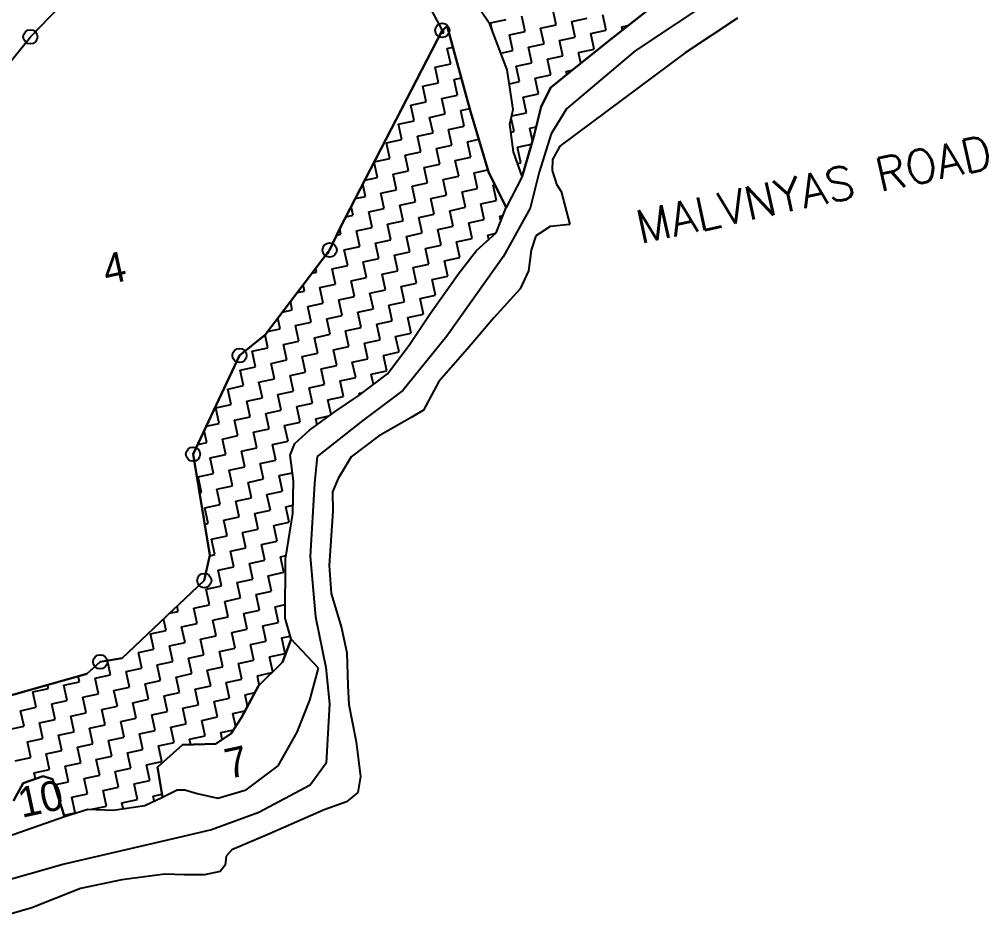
# Model space of a CAD drawing. Header units: metres. Extents: x 328584 to 331613, y 1804654 to 1807240.
# Drawn here: x 330419 to 330985, y 1804928 to 1805455 of the extents above; entities that cross this region are included whole.
import ezdxf

# ---------------------------------------------------------------- set-up
doc = ezdxf.new("R2010")
doc.units = ezdxf.units.M
doc.linetypes.add('DASHDOT', pattern=[25.4, 12.7, -6.35, 0, -6.35])
for name, color, linetype in [('OFF', 1, 'Continuous'), ('POLY_HATCH', 12, 'Continuous'), ('POLY_PARCEL', 6, 'Continuous'), ('POLY_ROAD', 30, 'Continuous'), ('POLY_WATER', 4, 'Continuous'), ('TEXT_MAPOUT', 7, 'Continuous'), ('TEXT_PARCEL', 7, 'Continuous'), ('V_BOUND_STREAM_LINE', 7, 'DASHDOT')]:
    doc.layers.add(name, color=color, linetype=linetype)
doc.styles.get("Standard").update_dxf_attribs({"font": 'simplex.shx'})
doc.styles.add('TEXT_MAP', font='', dxfattribs={"height": 0.5})
doc.styles.get('TEXT_MAP').set_extended_font_data('Kruti Dev 050')

msp = doc.modelspace()

# ---------------------------------------------------------------- linework, layer by layer
for centre in [(330425.19, 1805445.25), (330665.94, 1805449.02), (330600.08, 1805320.65), (330547.44, 1805259.03), (330520.29, 1805201.34), (330526.84, 1805127.47), (330466.01, 1805079.96)]:
    msp.add_circle(centre, 4.16)
at = {"layer": 'OFF'}
for p, q in [((330712.62, 1805363.55), (330703.31, 1805345.46)), ((330735.43, 1805354.76), (330740.51, 1805335.48))]:
    msp.add_line(p, q, dxfattribs=at)
at = {"layer": 'POLY_HATCH'}
for p, q in [((330693.83, 1805452.66), (330675.45, 1805480.19)), ((330788.76, 1805463.04), (330764.37, 1805443.73)), ((330665.94, 1805449.02), (330606.12, 1805333.28)), ((330668.74, 1805451.54), (330665.94, 1805449.02)), ((330682.08, 1805403.07), (330668.74, 1805451.54)), ((330703.9, 1805425.93), (330693.83, 1805452.66)), ((330764.37, 1805443.73), (330740.63, 1805424.87)), ((330707.47, 1805402.83), (330703.9, 1805425.93)), ((330740.63, 1805424.87), (330729.47, 1805415.66)), ((330729.47, 1805415.66), (330723.73, 1805404.46)), ((330723.73, 1805404.46), (330719.64, 1805387.72)), ((330692.91, 1805366.27), (330682.08, 1805403.07)), ((330705.49, 1805394.29), (330707.47, 1805402.83)), ((330707.57, 1805378.03), (330705.49, 1805394.29)), ((330719.64, 1805387.72), (330712.62, 1805363.55)), ((330712.62, 1805363.55), (330707.57, 1805378.03)), ((330703.31, 1805345.46), (330692.91, 1805366.27)), ((330697.45, 1805330.6), (330703.31, 1805345.46)), ((330606.12, 1805333.28), (330600.08, 1805320.65)), ((330686.04, 1805320.43), (330697.45, 1805330.6)), ((330600.08, 1805320.65), (330562.4, 1805271.16)), ((330675.73, 1805307.33), (330686.04, 1805320.43)), ((330659.05, 1805283.79), (330675.73, 1805307.33)), ((330646.61, 1805265.09), (330659.05, 1805283.79)), ((330562.4, 1805271.16), (330547.44, 1805259.03)), ((330633.91, 1805248.3), (330646.61, 1805265.09)), ((330547.44, 1805259.03), (330520.29, 1805201.34)), ((330617.16, 1805235.62), (330633.91, 1805248.3)), ((330603.31, 1805226.28), (330617.16, 1805235.62)), ((330588.43, 1805215.37), (330603.31, 1805226.28)), ((330579.69, 1805207.59), (330588.43, 1805215.37)), ((330577.1, 1805200.68), (330579.69, 1805207.59)), ((330520.29, 1805201.34), (330530.13, 1805142.35)), ((330578.98, 1805185.69), (330577.1, 1805200.68)), ((330578.53, 1805166.74), (330578.98, 1805185.69)), ((330574.34, 1805140.01), (330578.53, 1805166.74)), ((330530.13, 1805142.35), (330526.84, 1805127.47)), ((330574.08, 1805105.53), (330574.34, 1805140.01)), ((330526.84, 1805127.47), (330478.93, 1805082.18)), ((330577.67, 1805093.17), (330574.08, 1805105.53)), ((330572.53, 1805079.76), (330577.67, 1805093.17)), ((330478.93, 1805082.18), (330466.01, 1805079.96)), ((330466.01, 1805079.96), (330458.18, 1805073.03)), ((330558.5, 1805066.01), (330572.53, 1805079.76)), ((330458.18, 1805073.03), (330328.78, 1805036.24)), ((330548.67, 1805047.35), (330558.5, 1805066.01)), ((330542.64, 1805038.01), (330548.67, 1805047.35)), ((330533.65, 1805032.04), (330542.64, 1805038.01)), ((330499.47, 1805018.39), (330514.11, 1805031.39)), ((330514.11, 1805031.39), (330533.65, 1805032.04)), ((330421.05, 1805009.14), (330432.72, 1805013.18)), ((330432.72, 1805013.18), (330438.07, 1805011.3)), ((330502.33, 1805000.93), (330499.47, 1805018.39)), ((330415.31, 1804998.78), (330421.05, 1805009.14)), ((330438.07, 1805011.3), (330445.15, 1804989.55)), ((330473.58, 1804993.35), (330492.06, 1804995.99)), ((330492.06, 1804995.99), (330502.33, 1805000.93)), ((330445.15, 1804989.55), (330458.73, 1804993.85)), ((330458.73, 1804993.85), (330473.58, 1804993.35))]:
    msp.add_line(p, q, dxfattribs=at)
at = {"layer": 'POLY_HATCH', "linetype": 'Continuous'}
for p, q in [((330732.54, 1805452.27), (330730.57, 1805461.36)), ((330694.2, 1805453.49), (330703.29, 1805455.46)), ((330714.35, 1805448.33), (330712.38, 1805457.42)), ((330741.63, 1805454.23), (330750.72, 1805456.2)), ((330761.78, 1805449.07), (330759.81, 1805458.17)), ((330666.92, 1805447.59), (330666.5, 1805449.53)), ((330695.12, 1805449.23), (330694.2, 1805453.49)), ((330723.44, 1805450.3), (330732.54, 1805452.27)), ((330725.41, 1805441.21), (330723.44, 1805450.3)), ((330743.59, 1805445.14), (330741.63, 1805454.23)), ((330752.69, 1805447.11), (330761.78, 1805449.07)), ((330770.87, 1805451.04), (330774.63, 1805451.85)), ((330771.27, 1805449.2), (330770.87, 1805451.04)), ((330664.98, 1805447.17), (330666.92, 1805447.59)), ((330705.26, 1805446.37), (330714.35, 1805448.33)), ((330707.22, 1805437.27), (330705.26, 1805446.37)), ((330734.5, 1805443.17), (330743.59, 1805445.14)), ((330736.47, 1805434.08), (330734.5, 1805443.17)), ((330754.65, 1805438.02), (330752.69, 1805447.11)), ((330668.89, 1805438.5), (330672.14, 1805439.2)), ((330670.85, 1805429.4), (330668.89, 1805438.5)), ((330716.32, 1805439.24), (330725.41, 1805441.21)), ((330718.28, 1805430.15), (330716.32, 1805439.24)), ((330745.56, 1805436.05), (330754.65, 1805438.02)), ((330659.45, 1805436.45), (330659.8, 1805436.53)), ((330659.8, 1805436.53), (330659.7, 1805436.95)), ((330700.2, 1805435.75), (330707.22, 1805437.27)), ((330727.38, 1805432.11), (330736.47, 1805434.08)), ((330729.34, 1805423.02), (330727.38, 1805432.11)), ((330746.9, 1805429.85), (330745.56, 1805436.05)), ((330661.76, 1805427.44), (330670.85, 1805429.4)), ((330663.73, 1805418.34), (330661.76, 1805427.44)), ((330709.19, 1805428.18), (330718.28, 1805430.15)), ((330711.16, 1805419.09), (330709.19, 1805428.18)), ((330672.82, 1805420.31), (330677.08, 1805421.23)), ((330720.25, 1805421.05), (330729.34, 1805423.02)), ((330722.22, 1805411.96), (330720.25, 1805421.05)), ((330738.44, 1805424.99), (330741.65, 1805425.68)), ((330738.79, 1805423.35), (330738.44, 1805424.99)), ((330654.64, 1805416.38), (330663.73, 1805418.34)), ((330656.6, 1805407.29), (330654.64, 1805416.38)), ((330674.79, 1805411.22), (330672.82, 1805420.31)), ((330705.16, 1805417.79), (330711.16, 1805419.09)), ((330665.7, 1805409.25), (330674.79, 1805411.22)), ((330667.66, 1805400.16), (330665.7, 1805409.25)), ((330713.13, 1805409.99), (330722.22, 1805411.96)), ((330715.09, 1805400.9), (330713.13, 1805409.99)), ((330647.51, 1805405.32), (330656.6, 1805407.29)), ((330649.48, 1805396.23), (330647.51, 1805405.32)), ((330658.57, 1805398.19), (330667.66, 1805400.16)), ((330660.54, 1805389.1), (330658.57, 1805398.19)), ((330676.76, 1805402.13), (330682.03, 1805403.27)), ((330678.72, 1805393.03), (330676.76, 1805402.13)), ((330706.59, 1805399.06), (330715.09, 1805400.9)), ((330640.39, 1805394.26), (330649.48, 1805396.23)), ((330642.35, 1805385.17), (330640.39, 1805394.26)), ((330669.63, 1805391.07), (330678.72, 1805393.03)), ((330707.97, 1805389.84), (330706.27, 1805397.67)), ((330717.06, 1805391.81), (330720.84, 1805392.63)), ((330651.45, 1805387.13), (330660.54, 1805389.1)), ((330653.41, 1805378.04), (330651.45, 1805387.13)), ((330671.6, 1805381.97), (330669.63, 1805391.07)), ((330706.11, 1805389.44), (330707.97, 1805389.84)), ((330718.67, 1805384.37), (330717.06, 1805391.81)), ((330633.26, 1805383.2), (330642.35, 1805385.17)), ((330635.23, 1805374.11), (330633.26, 1805383.2)), ((330662.5, 1805380.01), (330671.6, 1805381.97)), ((330680.69, 1805383.94), (330687.29, 1805385.37)), ((330682.66, 1805374.85), (330680.69, 1805383.94)), ((330709.93, 1805380.75), (330718.13, 1805382.52)), ((330644.32, 1805376.07), (330653.41, 1805378.04)), ((330646.29, 1805366.98), (330644.32, 1805376.07)), ((330664.47, 1805370.92), (330662.5, 1805380.01)), ((330711.9, 1805371.66), (330709.93, 1805380.75)), ((330628.1, 1805363.05), (330626.16, 1805372.04)), ((330626.22, 1805372.16), (330635.23, 1805374.11)), ((330655.38, 1805368.95), (330664.47, 1805370.92)), ((330673.56, 1805372.88), (330682.66, 1805374.85)), ((330675.53, 1805363.79), (330673.56, 1805372.88)), ((330709.94, 1805371.23), (330711.9, 1805371.66)), ((330637.19, 1805365.01), (330646.29, 1805366.98)), ((330639.16, 1805355.92), (330637.19, 1805365.01)), ((330657.35, 1805359.86), (330655.38, 1805368.95)), ((330684.62, 1805365.76), (330692.56, 1805367.47)), ((330686.59, 1805356.66), (330684.62, 1805365.76)), ((330620.98, 1805351.99), (330619.45, 1805359.06)), ((330620.68, 1805361.44), (330628.1, 1805363.05)), ((330648.25, 1805357.89), (330657.35, 1805359.86)), ((330666.44, 1805361.82), (330675.53, 1805363.79)), ((330668.41, 1805352.73), (330666.44, 1805361.82)), ((330695.68, 1805358.63), (330696.62, 1805358.83)), ((330697.65, 1805349.54), (330695.68, 1805358.63)), ((330630.07, 1805353.95), (330639.16, 1805355.92)), ((330632.04, 1805344.86), (330630.07, 1805353.95)), ((330650.22, 1805348.8), (330648.25, 1805357.89)), ((330659.31, 1805350.76), (330668.41, 1805352.73)), ((330677.5, 1805354.7), (330686.59, 1805356.66)), ((330679.47, 1805345.6), (330677.5, 1805354.7)), ((330615.14, 1805350.73), (330620.98, 1805351.99)), ((330641.13, 1805346.83), (330650.22, 1805348.8)), ((330661.28, 1805341.67), (330659.31, 1805350.76)), ((330688.56, 1805347.57), (330697.65, 1805349.54)), ((330690.52, 1805338.48), (330688.56, 1805347.57)), ((330613.85, 1805340.93), (330612.74, 1805346.07)), ((330622.94, 1805342.9), (330632.04, 1805344.86)), ((330624.91, 1805333.8), (330622.94, 1805342.9)), ((330643.1, 1805337.74), (330641.13, 1805346.83)), ((330652.19, 1805339.7), (330661.28, 1805341.67)), ((330670.37, 1805343.64), (330679.47, 1805345.6)), ((330672.34, 1805334.55), (330670.37, 1805343.64)), ((330609.6, 1805340.01), (330613.85, 1805340.93)), ((330634, 1805335.77), (330643.1, 1805337.74)), ((330635.97, 1805326.68), (330634, 1805335.77)), ((330654.15, 1805330.61), (330652.19, 1805339.7)), ((330681.43, 1805336.51), (330690.52, 1805338.48)), ((330683.4, 1805327.42), (330681.43, 1805336.51)), ((330699.62, 1805340.45), (330701.49, 1805340.85)), ((330700.22, 1805337.64), (330699.62, 1805340.45)), ((330604.23, 1805329.33), (330606.73, 1805329.87)), ((330606.73, 1805329.87), (330606.03, 1805333.08)), ((330615.82, 1805331.84), (330624.91, 1805333.8)), ((330617.78, 1805322.74), (330615.82, 1805331.84)), ((330645.06, 1805328.64), (330654.15, 1805330.61)), ((330663.25, 1805332.58), (330672.34, 1805334.55)), ((330665.21, 1805323.49), (330663.25, 1805332.58)), ((330692.49, 1805329.39), (330697.24, 1805330.41)), ((330626.88, 1805324.71), (330635.97, 1805326.68)), ((330628.84, 1805315.62), (330626.88, 1805324.71)), ((330647.03, 1805319.55), (330645.06, 1805328.64)), ((330674.31, 1805325.45), (330683.4, 1805327.42)), ((330676.27, 1805316.36), (330674.31, 1805325.45)), ((330693.07, 1805326.7), (330692.49, 1805329.39)), ((330598.5, 1805318.57), (330599.6, 1805318.81)), ((330599.6, 1805318.81), (330599.4, 1805319.75)), ((330608.69, 1805320.78), (330617.78, 1805322.74)), ((330610.66, 1805311.68), (330608.69, 1805320.78)), ((330637.94, 1805317.58), (330647.03, 1805319.55)), ((330656.12, 1805321.52), (330665.21, 1805323.49)), ((330658.09, 1805312.43), (330656.12, 1805321.52)), ((330619.75, 1805313.65), (330628.84, 1805315.62)), ((330621.72, 1805304.56), (330619.75, 1805313.65)), ((330639.9, 1805308.49), (330637.94, 1805317.58)), ((330667.18, 1805314.39), (330676.27, 1805316.36)), ((330669.15, 1805305.3), (330667.18, 1805314.39)), ((330589.82, 1805307.18), (330592.47, 1805307.75)), ((330592.47, 1805307.75), (330591.98, 1805310.01)), ((330601.57, 1805309.72), (330610.66, 1805311.68)), ((330603.53, 1805300.62), (330601.57, 1805309.72)), ((330630.81, 1805306.52), (330639.9, 1805308.49)), ((330649, 1805310.46), (330658.09, 1805312.43)), ((330650.96, 1805301.37), (330649, 1805310.46)), ((330612.63, 1805302.59), (330621.72, 1805304.56)), ((330614.59, 1805293.5), (330612.63, 1805302.59)), ((330632.78, 1805297.43), (330630.81, 1805306.52)), ((330660.06, 1805303.33), (330669.15, 1805305.3)), ((330662.02, 1805294.24), (330660.06, 1805303.33)), ((330581.15, 1805295.78), (330585.35, 1805296.69)), ((330585.35, 1805296.69), (330584.57, 1805300.28)), ((330594.44, 1805298.66), (330603.53, 1805300.62)), ((330596.41, 1805289.56), (330594.44, 1805298.66)), ((330623.69, 1805295.47), (330632.78, 1805297.43)), ((330641.87, 1805299.4), (330650.96, 1805301.37)), ((330643.84, 1805290.31), (330641.87, 1805299.4)), ((330578.22, 1805285.63), (330577.16, 1805290.54)), ((330605.5, 1805291.53), (330614.59, 1805293.5)), ((330607.47, 1805282.44), (330605.5, 1805291.53)), ((330625.65, 1805286.37), (330623.69, 1805295.47)), ((330634.75, 1805288.34), (330643.84, 1805290.31)), ((330652.93, 1805292.27), (330662.02, 1805294.24)), ((330654.9, 1805283.18), (330652.93, 1805292.27)), ((330572.47, 1805284.39), (330578.22, 1805285.63)), ((330587.32, 1805287.6), (330596.41, 1805289.56)), ((330589.28, 1805278.5), (330587.32, 1805287.6)), ((330616.56, 1805284.41), (330625.65, 1805286.37)), ((330636.71, 1805279.25), (330634.75, 1805288.34)), ((330571.1, 1805274.57), (330569.75, 1805280.81)), ((330598.38, 1805280.47), (330607.47, 1805282.44)), ((330600.34, 1805271.38), (330598.38, 1805280.47)), ((330618.53, 1805275.31), (330616.56, 1805284.41)), ((330627.62, 1805277.28), (330636.71, 1805279.25)), ((330645.8, 1805281.21), (330654.9, 1805283.18)), ((330647.77, 1805272.12), (330645.8, 1805281.21)), ((330563.8, 1805272.99), (330571.1, 1805274.57)), ((330580.19, 1805276.54), (330589.28, 1805278.5)), ((330582.16, 1805267.45), (330580.19, 1805276.54)), ((330609.43, 1805273.35), (330618.53, 1805275.31)), ((330611.4, 1805264.25), (330609.43, 1805273.35)), ((330629.59, 1805268.19), (330627.62, 1805277.28)), ((330563.97, 1805263.51), (330562.33, 1805271.1)), ((330591.25, 1805269.41), (330600.34, 1805271.38)), ((330593.22, 1805260.32), (330591.25, 1805269.41)), ((330620.49, 1805266.22), (330629.59, 1805268.19)), ((330638.68, 1805270.15), (330647.77, 1805272.12)), ((330640.65, 1805261.06), (330638.68, 1805270.15)), ((330554.88, 1805261.54), (330563.97, 1805263.51)), ((330573.06, 1805265.48), (330582.16, 1805267.45)), ((330575.03, 1805256.39), (330573.06, 1805265.48)), ((330602.31, 1805262.29), (330611.4, 1805264.25)), ((330604.28, 1805253.19), (330602.31, 1805262.29)), ((330622.46, 1805257.13), (330620.49, 1805266.22)), ((330556.85, 1805252.45), (330554.88, 1805261.54)), ((330565.94, 1805254.42), (330575.03, 1805256.39)), ((330584.12, 1805258.35), (330593.22, 1805260.32)), ((330586.09, 1805249.26), (330584.12, 1805258.35)), ((330613.37, 1805255.16), (330622.46, 1805257.13)), ((330631.55, 1805259.1), (330640.65, 1805261.06)), ((330633.52, 1805250), (330631.55, 1805259.1)), ((330547.75, 1805250.48), (330556.85, 1805252.45)), ((330567.91, 1805245.33), (330565.94, 1805254.42)), ((330595.18, 1805251.23), (330604.28, 1805253.19)), ((330597.15, 1805242.13), (330595.18, 1805251.23)), ((330615.34, 1805246.07), (330613.37, 1805255.16)), ((330549.72, 1805241.39), (330547.75, 1805250.48)), ((330558.81, 1805243.36), (330567.91, 1805245.33)), ((330577, 1805247.29), (330586.09, 1805249.26)), ((330578.97, 1805238.2), (330577, 1805247.29)), ((330606.24, 1805244.1), (330615.34, 1805246.07)), ((330624.43, 1805248.04), (330633.52, 1805250)), ((330625.71, 1805242.1), (330624.43, 1805248.04)), ((330540.63, 1805239.42), (330549.72, 1805241.39)), ((330542.6, 1805230.33), (330540.63, 1805239.42)), ((330560.78, 1805234.27), (330558.81, 1805243.36)), ((330588.06, 1805240.17), (330597.15, 1805242.13)), ((330590.03, 1805231.08), (330588.06, 1805240.17)), ((330608.21, 1805235.01), (330606.24, 1805244.1)), ((330551.69, 1805232.3), (330560.78, 1805234.27)), ((330569.87, 1805236.23), (330578.97, 1805238.2)), ((330571.84, 1805227.14), (330569.87, 1805236.23)), ((330599.12, 1805233.04), (330608.21, 1805235.01)), ((330617.3, 1805236.98), (330619.61, 1805237.47)), ((330617.53, 1805235.91), (330617.3, 1805236.98)), ((330533.5, 1805228.37), (330542.6, 1805230.33)), ((330535.47, 1805219.27), (330533.5, 1805228.37)), ((330553.66, 1805223.21), (330551.69, 1805232.3)), ((330580.93, 1805229.11), (330590.03, 1805231.08)), ((330582.9, 1805220.02), (330580.93, 1805229.11)), ((330600.95, 1805224.56), (330599.12, 1805233.04)), ((330544.56, 1805221.24), (330553.66, 1805223.21)), ((330562.75, 1805225.17), (330571.84, 1805227.14)), ((330564.71, 1805216.08), (330562.75, 1805225.17)), ((330591.99, 1805221.98), (330599.73, 1805223.66)), ((330527.96, 1805217.65), (330535.47, 1805219.27)), ((330546.53, 1805212.15), (330544.56, 1805221.24)), ((330573.81, 1805218.05), (330582.9, 1805220.02)), ((330575.77, 1805208.96), (330573.81, 1805218.05)), ((330592.74, 1805218.53), (330591.99, 1805221.98)), ((330528.34, 1805208.21), (330526.83, 1805215.24)), ((330537.44, 1805210.18), (330546.53, 1805212.15)), ((330555.62, 1805214.11), (330564.71, 1805216.08)), ((330557.59, 1805205.02), (330555.62, 1805214.11)), ((330522.97, 1805207.05), (330528.34, 1805208.21)), ((330539.4, 1805201.09), (330537.44, 1805210.18)), ((330566.68, 1805206.99), (330575.77, 1805208.96)), ((330568.65, 1805197.9), (330566.68, 1805206.99)), ((330521.22, 1805197.15), (330520.3, 1805201.38)), ((330530.31, 1805199.12), (330539.4, 1805201.09)), ((330548.5, 1805203.05), (330557.59, 1805205.02)), ((330550.46, 1805193.96), (330548.5, 1805203.05)), ((330520.99, 1805197.11), (330521.22, 1805197.15)), ((330532.28, 1805190.03), (330530.31, 1805199.12)), ((330559.56, 1805195.93), (330568.65, 1805197.9)), ((330561.52, 1805186.84), (330559.56, 1805195.93)), ((330523.19, 1805188.06), (330532.28, 1805190.03)), ((330541.37, 1805192), (330550.46, 1805193.96)), ((330543.34, 1805182.9), (330541.37, 1805192)), ((330570.62, 1805188.8), (330578.38, 1805190.48)), ((330572.58, 1805179.71), (330570.62, 1805188.8)), ((330525.15, 1805178.97), (330523.19, 1805188.06)), ((330534.25, 1805180.94), (330543.34, 1805182.9)), ((330552.43, 1805184.87), (330561.52, 1805186.84)), ((330554.4, 1805175.78), (330552.43, 1805184.87)), ((330524.06, 1805178.73), (330525.15, 1805178.97)), ((330536.21, 1805171.84), (330534.25, 1805180.94)), ((330563.49, 1805177.74), (330572.58, 1805179.71)), ((330565.46, 1805168.65), (330563.49, 1805177.74)), ((330527.12, 1805169.88), (330536.21, 1805171.84)), ((330545.31, 1805173.81), (330554.4, 1805175.78)), ((330547.27, 1805164.72), (330545.31, 1805173.81)), ((330574.55, 1805170.62), (330578.64, 1805171.5)), ((330529.09, 1805160.78), (330527.12, 1805169.88)), ((330556.36, 1805166.68), (330565.46, 1805168.65)), ((330558.33, 1805157.59), (330556.36, 1805166.68)), ((330576.52, 1805161.53), (330574.55, 1805170.62)), ((330527.13, 1805160.36), (330529.09, 1805160.78)), ((330538.18, 1805162.75), (330547.27, 1805164.72)), ((330540.15, 1805153.66), (330538.18, 1805162.75)), ((330567.42, 1805159.56), (330576.52, 1805161.53)), ((330549.24, 1805155.63), (330558.33, 1805157.59)), ((330551.21, 1805146.53), (330549.24, 1805155.63)), ((330569.39, 1805150.47), (330567.42, 1805159.56)), ((330531.05, 1805151.69), (330540.15, 1805153.66)), ((330533.02, 1805142.6), (330531.05, 1805151.69)), ((330560.3, 1805148.5), (330569.39, 1805150.47)), ((330542.11, 1805144.57), (330551.21, 1805146.53)), ((330544.08, 1805135.47), (330542.11, 1805144.57)), ((330562.27, 1805139.41), (330560.3, 1805148.5)), ((330530.05, 1805141.96), (330533.02, 1805142.6)), ((330553.17, 1805137.44), (330562.27, 1805139.41)), ((330555.14, 1805128.35), (330553.17, 1805137.44)), ((330571.36, 1805141.37), (330574.66, 1805142.09)), ((330573.33, 1805132.28), (330571.36, 1805141.37)), ((330534.99, 1805133.51), (330544.08, 1805135.47)), ((330536.96, 1805124.41), (330534.99, 1805133.51)), ((330564.23, 1805130.31), (330573.33, 1805132.28)), ((330546.05, 1805126.38), (330555.14, 1805128.35)), ((330548.02, 1805117.29), (330546.05, 1805126.38)), ((330566.2, 1805121.22), (330564.23, 1805130.31)), ((330527.86, 1805122.45), (330536.96, 1805124.41)), ((330529.83, 1805113.35), (330527.86, 1805122.45)), ((330557.11, 1805119.26), (330566.2, 1805121.22)), ((330538.92, 1805115.32), (330548.02, 1805117.29)), ((330540.89, 1805106.23), (330538.92, 1805115.32)), ((330559.07, 1805110.16), (330557.11, 1805119.26)), ((330506.6, 1805108.33), (330511.64, 1805109.42)), ((330511.64, 1805109.42), (330510.98, 1805112.48)), ((330520.74, 1805111.39), (330529.83, 1805113.35)), ((330522.7, 1805102.29), (330520.74, 1805111.39)), ((330549.98, 1805108.2), (330559.07, 1805110.16)), ((330568.17, 1805112.13), (330574.14, 1805113.42)), ((330570.13, 1805103.04), (330568.17, 1805112.13)), ((330504.52, 1805098.36), (330503.08, 1805105.01)), ((330531.8, 1805104.26), (330540.89, 1805106.23)), ((330533.76, 1805095.17), (330531.8, 1805104.26)), ((330551.95, 1805099.1), (330549.98, 1805108.2)), ((330495.43, 1805096.39), (330504.52, 1805098.36)), ((330513.61, 1805100.33), (330522.7, 1805102.29)), ((330515.58, 1805091.23), (330513.61, 1805100.33)), ((330542.86, 1805097.14), (330551.95, 1805099.1)), ((330561.04, 1805101.07), (330570.13, 1805103.04)), ((330563.01, 1805091.98), (330561.04, 1805101.07)), ((330497.39, 1805087.3), (330495.43, 1805096.39)), ((330524.67, 1805093.2), (330533.76, 1805095.17)), ((330526.64, 1805084.11), (330524.67, 1805093.2)), ((330544.82, 1805088.04), (330542.86, 1805097.14)), ((330572.1, 1805093.94), (330577.13, 1805095.03)), ((330574.07, 1805084.85), (330572.1, 1805093.94)), ((330488.3, 1805085.33), (330497.39, 1805087.3)), ((330506.49, 1805089.27), (330515.58, 1805091.23)), ((330508.45, 1805080.18), (330506.49, 1805089.27)), ((330535.73, 1805086.08), (330544.82, 1805088.04)), ((330553.92, 1805090.01), (330563.01, 1805091.98)), ((330555.88, 1805080.92), (330553.92, 1805090.01)), ((330490.27, 1805076.24), (330488.3, 1805085.33)), ((330517.55, 1805082.14), (330526.64, 1805084.11)), ((330519.51, 1805073.05), (330517.55, 1805082.14)), ((330537.7, 1805076.98), (330535.73, 1805086.08)), ((330546.79, 1805078.95), (330555.88, 1805080.92)), ((330564.98, 1805082.89), (330574.07, 1805084.85)), ((330566.85, 1805074.2), (330564.98, 1805082.89)), ((330472.08, 1805072.31), (330470.27, 1805080.69)), ((330481.18, 1805074.27), (330490.27, 1805076.24)), ((330499.36, 1805078.21), (330508.45, 1805080.18)), ((330501.33, 1805069.12), (330499.36, 1805078.21)), ((330528.61, 1805075.02), (330537.7, 1805076.98)), ((330548.76, 1805069.86), (330546.79, 1805078.95)), ((330453.9, 1805068.37), (330453.2, 1805071.61)), ((330462.99, 1805070.34), (330472.08, 1805072.31)), ((330464.96, 1805061.25), (330462.99, 1805070.34)), ((330483.14, 1805065.18), (330481.18, 1805074.27)), ((330510.42, 1805071.08), (330519.51, 1805073.05)), ((330512.39, 1805061.99), (330510.42, 1805071.08)), ((330530.57, 1805065.92), (330528.61, 1805075.02)), ((330539.67, 1805067.89), (330548.76, 1805069.86)), ((330557.85, 1805071.83), (330566.3, 1805073.65)), ((330559, 1805066.5), (330557.85, 1805071.83)), ((330426.62, 1805062.47), (330435.71, 1805064.44)), ((330435.71, 1805064.44), (330435.26, 1805066.51)), ((330444.81, 1805066.41), (330453.9, 1805068.37)), ((330446.77, 1805057.31), (330444.81, 1805066.41)), ((330474.05, 1805063.21), (330483.14, 1805065.18)), ((330492.24, 1805067.15), (330501.33, 1805069.12)), ((330494.2, 1805058.06), (330492.24, 1805067.15)), ((330521.48, 1805063.96), (330530.57, 1805065.92)), ((330523.45, 1805054.86), (330521.48, 1805063.96)), ((330541.63, 1805058.8), (330539.67, 1805067.89)), ((330428.59, 1805053.38), (330426.62, 1805062.47)), ((330455.87, 1805059.28), (330464.96, 1805061.25)), ((330457.83, 1805050.19), (330455.87, 1805059.28)), ((330476.02, 1805054.12), (330474.05, 1805063.21)), ((330503.3, 1805060.02), (330512.39, 1805061.99)), ((330505.26, 1805050.93), (330503.3, 1805060.02)), ((330532.54, 1805056.83), (330541.63, 1805058.8)), ((330550.72, 1805060.77), (330556.39, 1805061.99)), ((330552.18, 1805054.02), (330550.72, 1805060.77)), ((330419.5, 1805051.41), (330428.59, 1805053.38)), ((330437.68, 1805055.35), (330446.77, 1805057.31)), ((330439.65, 1805046.25), (330437.68, 1805055.35)), ((330466.92, 1805052.16), (330476.02, 1805054.12)), ((330485.11, 1805056.09), (330494.2, 1805058.06)), ((330487.08, 1805047), (330485.11, 1805056.09)), ((330514.35, 1805052.9), (330523.45, 1805054.86)), ((330516.32, 1805043.81), (330514.35, 1805052.9)), ((330534.51, 1805047.74), (330532.54, 1805056.83)), ((330421.46, 1805042.32), (330419.5, 1805051.41)), ((330448.74, 1805048.22), (330457.83, 1805050.19)), ((330450.71, 1805039.13), (330448.74, 1805048.22)), ((330468.89, 1805043.06), (330466.92, 1805052.16)), ((330477.98, 1805045.03), (330487.08, 1805047)), ((330496.17, 1805048.96), (330505.26, 1805050.93)), ((330498.14, 1805039.87), (330496.17, 1805048.96)), ((330525.41, 1805045.77), (330534.51, 1805047.74)), ((330543.6, 1805049.71), (330550.73, 1805051.25)), ((330545.25, 1805042.05), (330543.6, 1805049.71)), ((330412.37, 1805040.35), (330421.46, 1805042.32)), ((330430.55, 1805044.29), (330439.65, 1805046.25)), ((330432.52, 1805035.19), (330430.55, 1805044.29)), ((330459.8, 1805041.1), (330468.89, 1805043.06)), ((330479.95, 1805035.94), (330477.98, 1805045.03)), ((330507.23, 1805041.84), (330516.32, 1805043.81)), ((330509.2, 1805032.75), (330507.23, 1805041.84)), ((330527.38, 1805036.68), (330525.41, 1805045.77)), ((330441.61, 1805037.16), (330450.71, 1805039.13)), ((330443.58, 1805028.07), (330441.61, 1805037.16)), ((330461.77, 1805032), (330459.8, 1805041.1)), ((330470.86, 1805033.97), (330479.95, 1805035.94)), ((330489.04, 1805037.9), (330498.14, 1805039.87)), ((330491.01, 1805028.81), (330489.04, 1805037.9)), ((330518.29, 1805034.71), (330527.38, 1805036.68)), ((330536.47, 1805038.65), (330544.13, 1805040.3)), ((330537.37, 1805034.51), (330536.47, 1805038.65)), ((330423.43, 1805033.23), (330432.52, 1805035.19)), ((330425.4, 1805024.13), (330423.43, 1805033.23)), ((330452.67, 1805030.04), (330461.77, 1805032)), ((330454.64, 1805020.94), (330452.67, 1805030.04)), ((330472.83, 1805024.88), (330470.86, 1805033.97)), ((330500.1, 1805030.78), (330509.2, 1805032.75)), ((330502.07, 1805021.69), (330500.1, 1805030.78)), ((330518.97, 1805031.55), (330518.29, 1805034.71)), ((330434.49, 1805026.1), (330443.58, 1805028.07)), ((330436.46, 1805017.01), (330434.49, 1805026.1)), ((330463.73, 1805022.91), (330472.83, 1805024.88)), ((330481.92, 1805026.84), (330491.01, 1805028.81)), ((330483.89, 1805017.75), (330481.92, 1805026.84)), ((330416.3, 1805022.17), (330425.4, 1805024.13)), ((330445.55, 1805018.98), (330454.64, 1805020.94)), ((330447.52, 1805009.88), (330445.55, 1805018.98)), ((330465.7, 1805013.82), (330463.73, 1805022.91)), ((330492.98, 1805019.72), (330502.07, 1805021.69)), ((330494.95, 1805010.63), (330492.98, 1805019.72)), ((330427.36, 1805015.04), (330436.46, 1805017.01)), ((330428.11, 1805011.58), (330427.36, 1805015.04)), ((330456.61, 1805011.85), (330465.7, 1805013.82)), ((330474.79, 1805015.79), (330483.89, 1805017.75)), ((330476.76, 1805006.69), (330474.79, 1805015.79)), ((330439.12, 1805008.07), (330447.52, 1805009.88)), ((330458.58, 1805002.76), (330456.61, 1805011.85)), ((330485.85, 1805008.66), (330494.95, 1805010.63)), ((330487.82, 1804999.57), (330485.85, 1805008.66)), ((330449.48, 1805000.79), (330458.58, 1805002.76)), ((330467.67, 1805004.73), (330476.76, 1805006.69)), ((330469.63, 1804995.63), (330467.67, 1805004.73)), ((330496.91, 1805001.53), (330502.05, 1805002.65)), ((330451.45, 1804991.7), (330449.48, 1805000.79)), ((330478.73, 1804997.6), (330487.82, 1804999.57)), ((330479.46, 1804994.19), (330478.73, 1804997.6)), ((330497.54, 1804998.63), (330496.91, 1805001.53)), ((330444.91, 1804990.28), (330451.45, 1804991.7)), ((330461.04, 1804993.77), (330469.63, 1804995.63))]:
    msp.add_line(p, q, dxfattribs=at)
at = {"layer": 'POLY_PARCEL'}
for p, q in [((330425.19, 1805445.25), (330521.13, 1805544.13)), ((330606.12, 1805333.28), (330665.94, 1805449.02)), ((330409.83, 1805426.06), (330425.19, 1805445.25)), ((330600.08, 1805320.65), (330606.12, 1805333.28)), ((330562.4, 1805271.16), (330600.08, 1805320.65)), ((330547.44, 1805259.03), (330562.4, 1805271.16)), ((330520.29, 1805201.34), (330547.44, 1805259.03)), ((330530.13, 1805142.35), (330520.29, 1805201.34)), ((330526.84, 1805127.47), (330530.13, 1805142.35)), ((330478.93, 1805082.18), (330526.84, 1805127.47)), ((330577.67, 1805093.17), (330572.53, 1805079.76)), ((330466.01, 1805079.96), (330478.93, 1805082.18)), ((330458.18, 1805073.03), (330466.01, 1805079.96)), ((330572.53, 1805079.76), (330558.5, 1805066.01)), ((330328.78, 1805036.24), (330458.18, 1805073.03)), ((330558.5, 1805066.01), (330548.67, 1805047.35)), ((330548.67, 1805047.35), (330542.64, 1805038.01)), ((330542.64, 1805038.01), (330533.65, 1805032.04)), ((330514.11, 1805031.39), (330499.47, 1805018.39)), ((330533.65, 1805032.04), (330514.11, 1805031.39)), ((330432.72, 1805013.18), (330421.05, 1805009.14)), ((330438.07, 1805011.3), (330432.72, 1805013.18)), ((330499.47, 1805018.39), (330502.33, 1805000.93)), ((330421.05, 1805009.14), (330415.31, 1804998.78)), ((330445.15, 1804989.55), (330438.07, 1805011.3))]:
    msp.add_line(p, q, dxfattribs=at)
at = {"layer": 'POLY_ROAD'}
for p, q in [((330650, 1805478.51), (330665.94, 1805449.02)), ((330693.83, 1805452.66), (330675.45, 1805480.19)), ((330665.94, 1805449.02), (330668.74, 1805451.54)), ((330668.74, 1805451.54), (330682.08, 1805403.07)), ((330703.9, 1805425.93), (330693.83, 1805452.66)), ((330707.47, 1805402.83), (330703.9, 1805425.93)), ((330682.08, 1805403.07), (330692.91, 1805366.27)), ((330705.49, 1805394.29), (330707.47, 1805402.83)), ((330707.57, 1805378.03), (330705.49, 1805394.29)), ((330712.62, 1805363.55), (330707.57, 1805378.03)), ((330692.91, 1805366.27), (330703.31, 1805345.46))]:
    msp.add_line(p, q, dxfattribs=at)
at = {"layer": 'POLY_WATER'}
for p, q in [((330764.37, 1805443.73), (330788.76, 1805463.04)), ((330838.53, 1805456.11), (330807.98, 1805435.91)), ((330740.63, 1805424.87), (330764.37, 1805443.73)), ((330807.98, 1805435.91), (330734.68, 1805381.32)), ((330729.47, 1805415.66), (330740.63, 1805424.87)), ((330723.73, 1805404.46), (330729.47, 1805415.66)), ((330719.64, 1805387.72), (330723.73, 1805404.46)), ((330712.62, 1805363.55), (330719.64, 1805387.72)), ((330734.68, 1805381.32), (330730.45, 1805373.61)), ((330730.45, 1805373.61), (330730.14, 1805367.19)), ((330730.14, 1805367.19), (330732.67, 1805359.15)), ((330732.67, 1805359.15), (330735.43, 1805354.76)), ((330697.45, 1805330.6), (330703.31, 1805345.46)), ((330686.04, 1805320.43), (330697.45, 1805330.6)), ((330722.78, 1805330.31), (330720.62, 1805328.91)), ((330728.97, 1805334.34), (330722.78, 1805330.31)), ((330740.51, 1805335.48), (330728.97, 1805334.34)), ((330720.62, 1805328.91), (330717.88, 1805320.62)), ((330675.73, 1805307.33), (330686.04, 1805320.43)), ((330717.88, 1805320.62), (330716.41, 1805308.52)), ((330659.05, 1805283.79), (330675.73, 1805307.33)), ((330716.41, 1805308.52), (330711.45, 1805297.94)), ((330711.45, 1805297.94), (330696.06, 1805281.02)), ((330646.61, 1805265.09), (330659.05, 1805283.79)), ((330696.06, 1805281.02), (330680.75, 1805262.91)), ((330633.91, 1805248.3), (330646.61, 1805265.09)), ((330680.75, 1805262.91), (330664, 1805243.89)), ((330617.16, 1805235.62), (330633.91, 1805248.3)), ((330664, 1805243.89), (330654.96, 1805226.99)), ((330603.31, 1805226.28), (330617.16, 1805235.62)), ((330588.43, 1805215.37), (330603.31, 1805226.28)), ((330647.72, 1805222.7), (330628.76, 1805211.81)), ((330654.96, 1805226.99), (330647.72, 1805222.7)), ((330579.69, 1805207.59), (330588.43, 1805215.37)), ((330628.76, 1805211.81), (330612.78, 1805199.74)), ((330577.1, 1805200.68), (330579.69, 1805207.59)), ((330578.98, 1805185.69), (330577.1, 1805200.68)), ((330612.78, 1805199.74), (330605.06, 1805187.2)), ((330578.53, 1805166.74), (330578.98, 1805185.69)), ((330605.06, 1805187.2), (330601.8, 1805179.25)), ((330601.8, 1805179.25), (330601.97, 1805167.96)), ((330574.34, 1805140.01), (330578.53, 1805166.74)), ((330601.97, 1805167.96), (330599.76, 1805136.23)), ((330574.08, 1805105.53), (330574.34, 1805140.01)), ((330599.76, 1805136.23), (330600.92, 1805119.82)), ((330600.92, 1805119.82), (330607.05, 1805099.85)), ((330577.67, 1805093.17), (330574.08, 1805105.53)), ((330607.05, 1805099.85), (330610.23, 1805085.14)), ((330593.57, 1805076.23), (330577.67, 1805093.17)), ((330610.23, 1805085.14), (330610.7, 1805066.22)), ((330588.48, 1805057.61), (330593.57, 1805076.23)), ((330610.7, 1805066.22), (330611.31, 1805055.03)), ((330581.2, 1805038.83), (330588.48, 1805057.61)), ((330611.31, 1805055.03), (330615.55, 1805033.3)), ((330570.03, 1805019.2), (330581.2, 1805038.83)), ((330615.55, 1805033.3), (330618.13, 1805013.02)), ((330551.29, 1805005.18), (330570.03, 1805019.2)), ((330618.13, 1805013.02), (330616.53, 1805003.62)), ((330502.33, 1805000.93), (330510.96, 1805005.06)), ((330510.96, 1805005.06), (330515.48, 1805005.13)), ((330515.48, 1805005.13), (330522.73, 1805003.08)), ((330522.73, 1805003.08), (330534.68, 1805000.23)), ((330534.68, 1805000.23), (330551.29, 1805005.18)), ((330616.53, 1805003.62), (330610.01, 1804998.13)), ((330473.58, 1804993.35), (330492.06, 1804995.99)), ((330492.06, 1804995.99), (330502.33, 1805000.93)), ((330610.01, 1804998.13), (330596.96, 1804993.49)), ((330445.15, 1804989.55), (330458.73, 1804993.85)), ((330458.73, 1804993.85), (330473.58, 1804993.35)), ((330596.96, 1804993.49), (330564.93, 1804979.46)), ((330411.27, 1804977.7), (330445.15, 1804989.55)), ((330564.93, 1804979.46), (330542.91, 1804970.16)), ((330542.91, 1804970.16), (330539.66, 1804966.29)), ((330539.66, 1804966.29), (330538.96, 1804961.16)), ((330536.15, 1804957.38), (330527.05, 1804955.41)), ((330538.96, 1804961.16), (330536.15, 1804957.38)), ((330478.67, 1804952.65), (330454.41, 1804947.4)), ((330503.83, 1804955.82), (330478.67, 1804952.65)), ((330515.23, 1804955.57), (330503.83, 1804955.82)), ((330527.05, 1804955.41), (330515.23, 1804955.57)), ((330454.41, 1804947.4), (330425.98, 1804936.26)), ((330425.98, 1804936.26), (330396.12, 1804927.54))]:
    msp.add_line(p, q, dxfattribs=at)
at = {"layer": 'V_BOUND_STREAM_LINE', "ltscale": 10}
for p, q in [((330833.09, 1805473.34), (330778.73, 1805437.06)), ((330778.73, 1805437.06), (330738.62, 1805403.1)), ((330738.62, 1805403.1), (330729.57, 1805388.51)), ((330729.57, 1805388.51), (330722.63, 1805366.24)), ((330722.63, 1805366.24), (330717.24, 1805345.21)), ((330717.24, 1805345.21), (330701.54, 1805316.75)), ((330701.54, 1805316.75), (330668.64, 1805270.36)), ((330668.64, 1805270.36), (330642.96, 1805238.62)), ((330642.96, 1805238.62), (330619.43, 1805221.11)), ((330619.43, 1805221.11), (330592.81, 1805200)), ((330592.81, 1805200), (330591.23, 1805184.31)), ((330591.23, 1805184.31), (330588.7, 1805141.61)), ((330588.7, 1805141.61), (330591.84, 1805106.18)), ((330591.84, 1805106.18), (330597.79, 1805076.58)), ((330597.79, 1805076.58), (330600.11, 1805055.41)), ((330600.11, 1805055.41), (330598.14, 1805020.67)), ((330598.14, 1805020.67), (330588.72, 1805007.8)), ((330588.72, 1805007.8), (330558.72, 1804991.83)), ((330558.72, 1804991.83), (330531.06, 1804981.78)), ((330531.06, 1804981.78), (330511.16, 1804977.02)), ((330511.16, 1804977.02), (330444.85, 1804961.77)), ((330444.85, 1804961.77), (330392.05, 1804946.73))]:
    msp.add_line(p, q, dxfattribs=at)

# ---------------------------------------------------------------- texts
at = {"layer": 'TEXT_MAPOUT'}
msp.add_text('MALVNYAS ROAD', height=19.5336, rotation=12.207, dxfattribs=at).set_placement((330781.73, 1805324.19))
at = {"layer": 'TEXT_PARCEL', "style": 'TEXT_MAP'}
for s, p in [('4', (330469.71, 1805300.27)), ('7', (330540.93, 1805011.42)), ('10', (330420.13, 1804988.73))]:
    msp.add_text(s, height=17.58, rotation=12.207, dxfattribs=at).set_placement(p)

doc.saveas('drawing.dxf')
